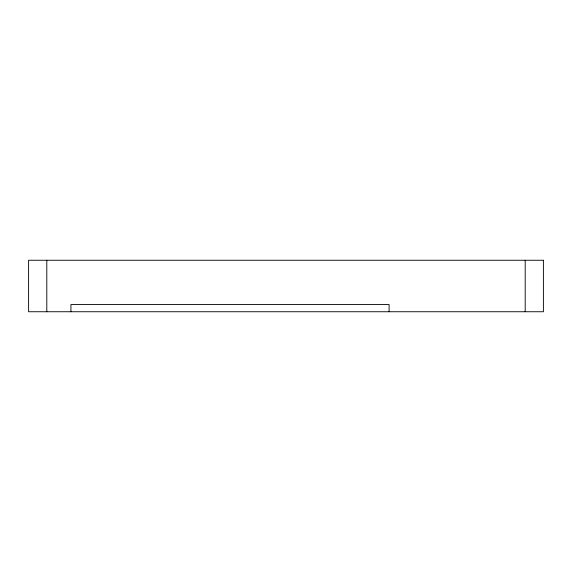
<?xml version="1.0" encoding="UTF-8"?>
<svg xmlns="http://www.w3.org/2000/svg" width="572" height="572" viewBox="0 0 572 572"><rect width="100%" height="100%" fill="white"/><g stroke="black" fill="none" stroke-linecap="round" stroke-linejoin="round"><path stroke-width="0.86" d="M525.196 260.26L525.196 311.74M389.096 311.74L389.096 304.533L70.928 304.533L70.928 311.74M46.804 260.26L46.804 311.74M543.4 260.26L28.6 260.26L28.6 311.74L543.4 311.74L543.4 260.26"/></g></svg>
